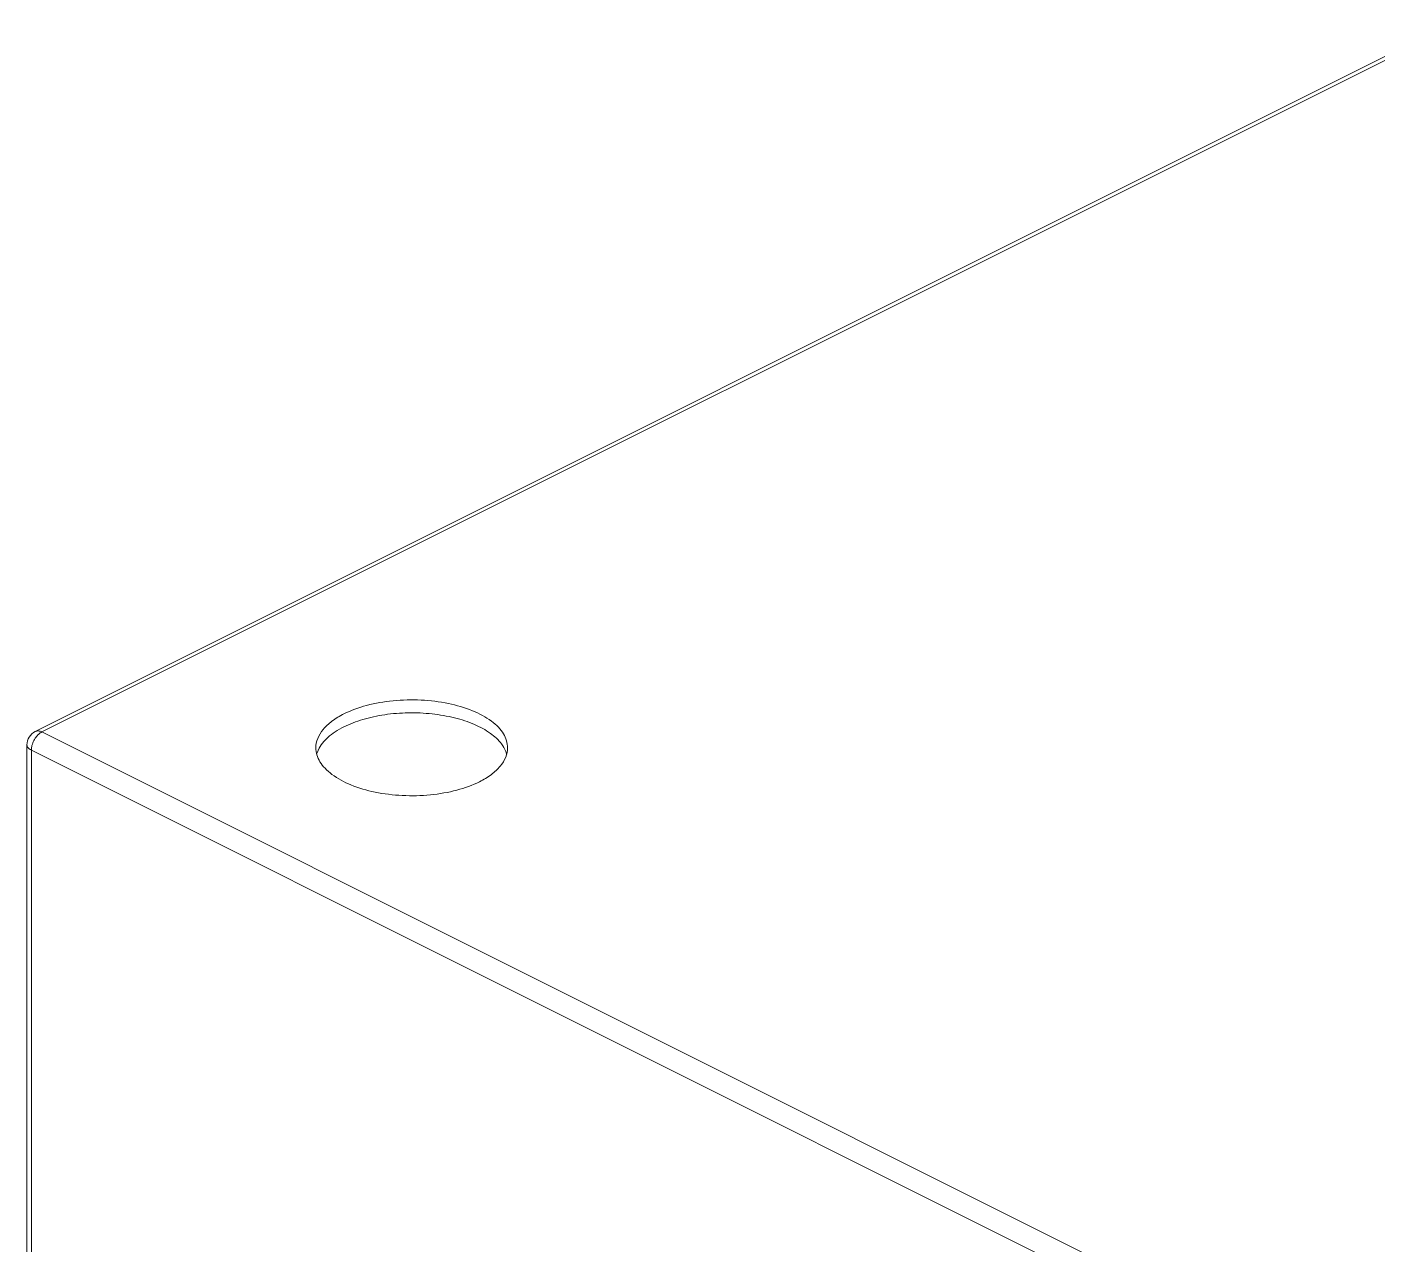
# Model space of a CAD drawing. Header units: millimetres. Extents: x 1177 to 4147, y 93 to 2194.
# Drawn here: x 3120.6 to 3310.3, y 1032.3 to 1203.5 of the extents above; entities that cross this region are included whole.
import ezdxf

# ---------------------------------------------------------------- set-up
doc = ezdxf.new("R2010")
doc.units = ezdxf.units.MM
doc.header["$LTSCALE"] = 0.1
doc.layers.get('0').update_dxf_attribs({"lineweight": 13})

# ---------------------------------------------------------------- blocks, each defined once
blk = doc.blocks.new('01')
for p, q in [((3671.19, 1301.71), (3388.34, 1160.29)), ((3672.53, 1301.62), (3389.68, 1160.2)), ((3389.68, 1160.2), (3689.5, 1010.3)), ((3386.68, 1157.6), (3386.68, 660.51)), ((3387.56, 1156.54), (3387.56, 659.44)), ((3387.56, 1156.54), (3687.38, 1006.64))]:
    blk.add_line(p, q)
for centre, radius, start, end in [((3450.2, 1154.26), 5.54, 156.4548, 163.1821), ((3450.5, 1154.13), 5.87, 154.9057, 156.4968)]:
    blk.add_arc(centre, radius, start, end)
for points, knots in [([(3483.18, 1157.02), (3483.18, 1157.5), (3483.03, 1158.48), (3482.38, 1159.89), (3481.33, 1161.22), (3479.34, 1162.94), (3475.97, 1164.7), (3471.17, 1166.08), (3465.78, 1166.74), (3460.24, 1166.6), (3455.01, 1165.7), (3451.76, 1164.55), (3450.32, 1163.83)], [0, 0, 0, 0, 0.038301, 0.078936, 0.123707, 0.173661, 0.289903, 0.425612, 0.573776, 0.725202, 0.870157, 1, 1, 1, 1]), ([(3450.32, 1163.83), (3449.48, 1163.41), (3447.97, 1162.51), (3446.14, 1160.85), (3444.96, 1159.01), (3444.68, 1157.66), (3444.68, 1157.02)], [0, 0, 0, 0, 0.302467, 0.565524, 0.793419, 1, 1, 1, 1]), ([(3481.97, 1157.79), (3481.35, 1158.61), (3479.65, 1160.14), (3476.42, 1161.87), (3472.45, 1163.16), (3467.97, 1163.93), (3463.25, 1164.14), (3458.57, 1163.77), (3454.22, 1162.84), (3451.53, 1161.83), (3450.32, 1161.23)], [0, 0, 0, 0, 0.091429, 0.200482, 0.325482, 0.462021, 0.604187, 0.745387, 0.879215, 1, 1, 1, 1]), ([(3388.34, 1160.29), (3387.86, 1160.04), (3387, 1159.27), (3386.68, 1158.15), (3386.68, 1157.61)], [0, 0, 0, 0, 0.499975, 1, 1, 1, 1]), ([(3389.68, 1160.2), (3389.46, 1160.31), (3389.01, 1160.46), (3388.54, 1160.38), (3388.34, 1160.29)], [0, 0, 0, 0, 0.53604, 1, 1, 1, 1]), ([(3388.87, 1159.6), (3388.94, 1159.66), (3389.18, 1159.89), (3389.46, 1160.09), (3389.68, 1160.2)], [0, 0, 0, 0, 0.265482, 1, 1, 1, 1]), ([(3450.32, 1161.23), (3449.72, 1160.93), (3448.59, 1160.29), (3446.73, 1158.88), (3445.63, 1157.56), (3445.19, 1156.62)], [0, 0, 0, 0, 0.288458, 0.551259, 1, 1, 1, 1]), ([(3386.68, 1157.6), (3386.68, 1157.5), (3386.73, 1157.29), (3386.91, 1157.01), (3387.2, 1156.75), (3387.43, 1156.61), (3387.56, 1156.54)], [0, 0, 0, 0, 0.206514, 0.434567, 0.698121, 1, 1, 1, 1]), ([(3387.56, 1156.54), (3387.56, 1156.62), (3387.57, 1156.92), (3387.62, 1157.22), (3387.68, 1157.45)], [0, 0, 0, 0, 0.239031, 1, 1, 1, 1]), ([(3387.68, 1157.45), (3387.71, 1157.56), (3387.83, 1157.99), (3388.02, 1158.4), (3388.18, 1158.69)], [0, 0, 0, 0, 0.246286, 1, 1, 1, 1]), ([(3388.18, 1158.69), (3388.23, 1158.78), (3388.43, 1159.1), (3388.67, 1159.4), (3388.87, 1159.6)], [0, 0, 0, 0, 0.256157, 1, 1, 1, 1]), ([(3482.99, 1155.77), (3482.94, 1155.94), (3482.7, 1156.66), (3482.31, 1157.32), (3481.97, 1157.79)], [0, 0, 0, 0, 0.239053, 1, 1, 1, 1]), ([(3444.68, 1157.02), (3444.68, 1156.54), (3444.83, 1155.56), (3445.48, 1154.15), (3446.53, 1152.82), (3448.52, 1151.1), (3451.89, 1149.34), (3456.69, 1147.96), (3462.08, 1147.3), (3467.62, 1147.44), (3472.86, 1148.34), (3476.1, 1149.49), (3477.54, 1150.21)], [0, 0, 0, 0, 0.038301, 0.078936, 0.123707, 0.173661, 0.289903, 0.425612, 0.573776, 0.725202, 0.870157, 1, 1, 1, 1]), ([(3477.54, 1150.21), (3478.38, 1150.63), (3479.89, 1151.53), (3481.72, 1153.18), (3482.9, 1155.03), (3483.18, 1156.38), (3483.18, 1157.02)], [0, 0, 0, 0, 0.302467, 0.565524, 0.793419, 1, 1, 1, 1])]:
    blk.add_open_spline(points, degree=3, knots=knots)

msp = doc.modelspace()

# ---------------------------------------------------------------- block references
at = {"xscale": 0.7, "yscale": 0.7, "zscale": 0.7}
msp.add_blockref('01', (749.9, 292.29), dxfattribs=at)

doc.saveas('drawing.dxf')
